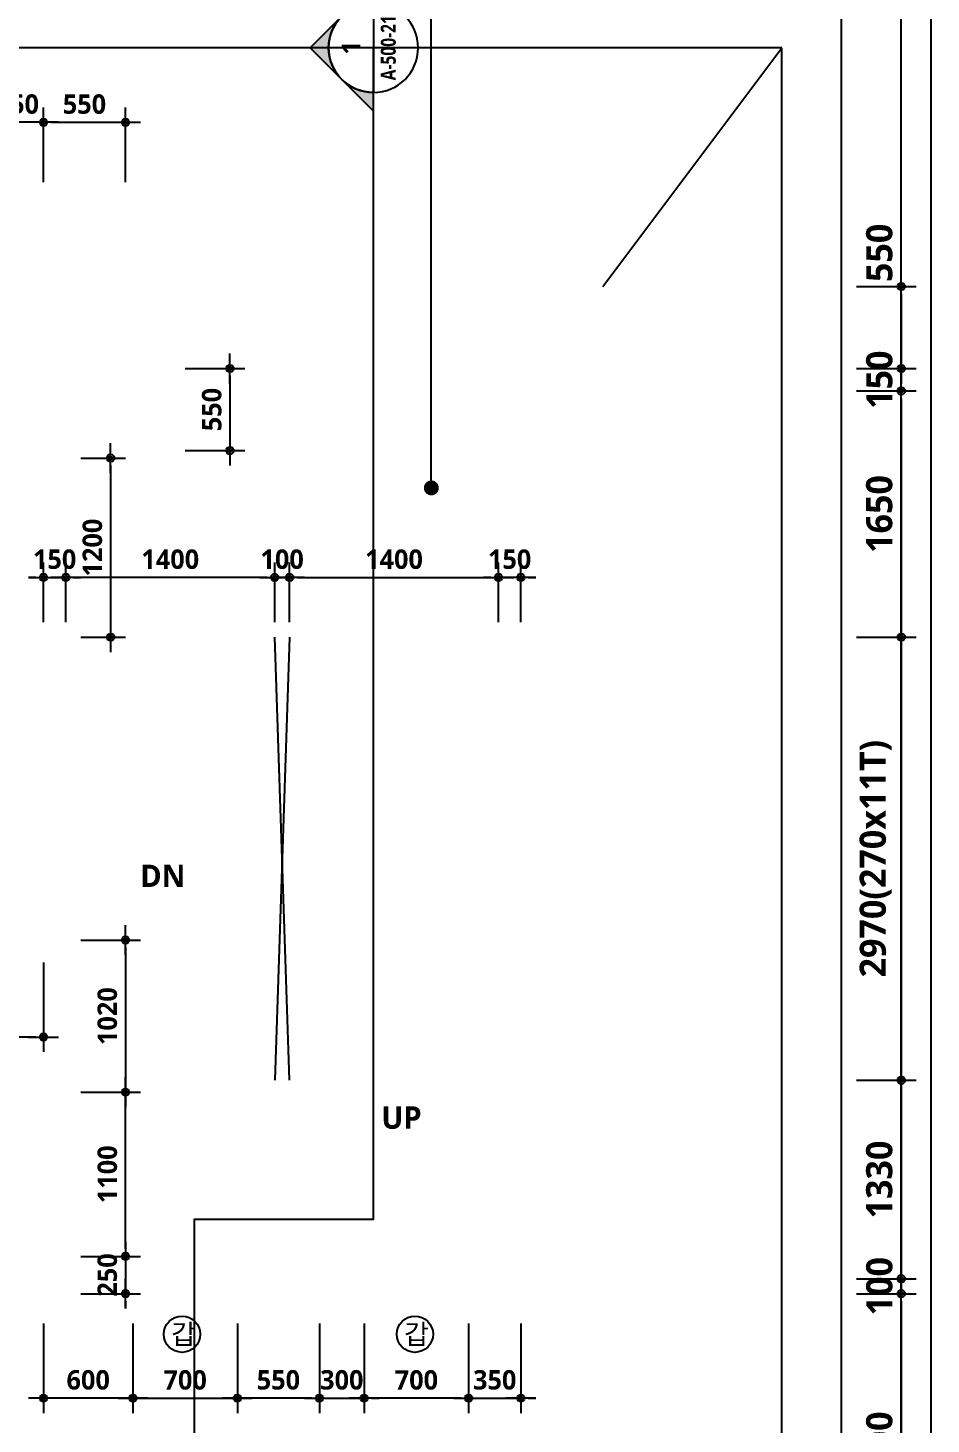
# Model space of a CAD drawing. Header units: millimetres. Extents: x -12482 to 126000, y 0 to 220200.
# Drawn here: x 30446 to 36500, y 43176 to 52533 of the extents above; entities that cross this region are included whole.
import ezdxf
from ezdxf.enums import TextEntityAlignment as Align

# ---------------------------------------------------------------- set-up
doc = ezdxf.new("R2010")
doc.units = ezdxf.units.MM
doc.header["$LTSCALE"] = 60
doc.linetypes.add('CEN', pattern=[62, 60, -1, 0, -1])
doc.layers.get('Defpoints').update_dxf_attribs({"color": 153})
for name, color, linetype in [('A-ANNO-DIM', 4, 'Continuous'), ('A-ANNO-SYMB', 7, 'Continuous'), ('A-ANNO-TEXT1', 7, 'Continuous'), ('A-ANNO-TITL', 7, 'Continuous'), ('A-FLOR-OPEN-BELO', 6, 'CEN'), ('A-ST-AXIS-DIM', 7, 'Continuous'), ('AA-MKXS', 3, 'Continuous'), ('AA-MKXX', 3, 'Continuous')]:
    doc.layers.add(name, color=color, linetype=linetype)
for name, color, linetype, plot in [('Defpoint', 161, 'Continuous', False), ('G(그리드1)', 185, 'Continuous', False), ('G(그리드2)', 235, 'Continuous', False)]:
    doc.layers.add(name, color=color, linetype=linetype, plot=plot)
doc.styles.add('2020음성 1차', font='NanumGothicBold.ttf')
doc.styles.add('SAMOO', font='romans.shx', dxfattribs={"bigfont": 'whgtxt.shx'})
doc.styles.add('SH_진천_나눔', font='')
doc.styles.get('SH_진천_나눔').set_extended_font_data('NanumGothic', bold=True)
doc.dimstyles.new('SHP 50', dxfattribs={"dimscale": 50, "dimtxt": 3.5, "dimasz": 1, "dimexe": 2, "dimexo": 2, "dimgap": 1, "dimtad": 1, "dimdec": 0, "dimzin": 0, "dimdsep": 46, "dimtxsty": 'SH_진천_나눔', "dimblk": 'DIMDOT', "dimcen": 0.09, "dimclrd": 256, "dimclre": 256, "dimclrt": 3, "dimadec": 0, "dimazin": 1, "dimtfac": 1, "dimtdec": 0, "dimtix": 1, "dimtmove": 2, "dimatfit": 0, "dimldrblk": 'DIMDOT', "dimfxl": 1, "dimtolj": 1, "dimtzin": 0, "dimlwd": -1, "dimlwe": -1, "dimarcsym": 0})
doc.dimstyles.new('SHP 50내부', dxfattribs={"dimscale": 50, "dimtxt": 2.6, "dimasz": 1, "dimexe": 2, "dimexo": 2, "dimgap": 1, "dimtad": 1, "dimdec": 0, "dimzin": 0, "dimdsep": 46, "dimtxsty": '2020음성 1차', "dimblk": 'DIMDOT', "dimcen": 0.09, "dimclrd": 256, "dimclre": 256, "dimclrt": 3, "dimadec": 0, "dimazin": 1, "dimtfac": 1, "dimtdec": 0, "dimtix": 1, "dimtmove": 2, "dimatfit": 0, "dimldrblk": 'DIMDOT', "dimfxl": 1, "dimtolj": 1, "dimtzin": 0, "dimlwd": -1, "dimlwe": -1, "dimarcsym": 0})

# ---------------------------------------------------------------- blocks, each defined once
blk = doc.blocks.new('갑종 TEXT100')
at = {"layer": 'A-ANNO-SYMB'}
blk.add_circle((0, 0), 243, dxfattribs=at)
at = {"layer": 'A-ANNO-TITL', "style": '2020음성 1차'}
blk.add_text('갑 ', height=266.7, dxfattribs=at).set_placement((67, 0), align=Align.MIDDLE_CENTER)
blk = doc.blocks.new('DIMDOT')
at = {"color": 0}
blk.add_line((-2, 0), (2, 0), dxfattribs=at)
for radius in [0.5, 0.25]:
    blk.add_circle((0, 0), radius, dxfattribs=at)
blk = doc.blocks.new('*D17773')
at = {"layer": 'A-ANNO-DIM'}
for p, q in [((32400, 43850), (32400, 43250)), ((32700, 43850), (32700, 43250)), ((32350, 43350), (32300, 43350)), ((32400, 43350), (32700, 43350)), ((32750, 43350), (32800, 43350))]:
    blk.add_line(p, q, dxfattribs=at)
at = {"layer": 'Defpoints', "color": 0}
for p in [(32400, 43950), (32700, 43950), (32700, 43350)]:
    blk.add_point(p, dxfattribs=at)
at = {"layer": 'A-ANNO-DIM', "linetype": 'ByBlock', "xscale": 50, "yscale": 50, "zscale": 50}
blk.add_blockref('DIMDOT', (32400, 43350), dxfattribs=at)
at = {"layer": 'A-ANNO-DIM', "linetype": 'ByBlock', "xscale": 50, "yscale": 50, "zscale": 50, "rotation": 180}
blk.add_blockref('DIMDOT', (32700, 43350), dxfattribs=at)
at = {"layer": 'A-ANNO-DIM', "color": 3, "insert": (32550, 43471.7), "char_height": 130, "attachment_point": 5, "style": '2020음성 1차'}
blk.add_mtext('\\A1;300', dxfattribs=at)
blk = doc.blocks.new('*D17774')
at = {"layer": 'A-ANNO-DIM'}
for p, q in [((32700, 43850), (32700, 43250)), ((33400, 43850), (33400, 43250)), ((33350, 43350), (32750, 43350))]:
    blk.add_line(p, q, dxfattribs=at)
at = {"layer": 'Defpoints', "color": 0}
for p in [(32700, 43950), (33400, 43950), (32700, 43350)]:
    blk.add_point(p, dxfattribs=at)
at = {"layer": 'A-ANNO-DIM', "linetype": 'ByBlock', "xscale": 50, "yscale": 50, "zscale": 50, "rotation": 180}
blk.add_blockref('DIMDOT', (32700, 43350), dxfattribs=at)
at = {"layer": 'A-ANNO-DIM', "linetype": 'ByBlock', "xscale": 50, "yscale": 50, "zscale": 50}
blk.add_blockref('DIMDOT', (33400, 43350), dxfattribs=at)
at = {"layer": 'A-ANNO-DIM', "color": 3, "insert": (33050, 43471.3), "char_height": 130, "attachment_point": 5, "style": '2020음성 1차'}
blk.add_mtext('\\A1;700', dxfattribs=at)
blk = doc.blocks.new('*D17775')
at = {"layer": 'A-ANNO-DIM'}
for p, q in [((31850, 43850), (31850, 43250)), ((32400, 43850), (32400, 43250)), ((32350, 43350), (31900, 43350))]:
    blk.add_line(p, q, dxfattribs=at)
at = {"layer": 'Defpoints', "color": 0}
for p in [(31850, 43950), (32400, 43950), (31850, 43350)]:
    blk.add_point(p, dxfattribs=at)
at = {"layer": 'A-ANNO-DIM', "linetype": 'ByBlock', "xscale": 50, "yscale": 50, "zscale": 50, "rotation": 180}
blk.add_blockref('DIMDOT', (31850, 43350), dxfattribs=at)
at = {"layer": 'A-ANNO-DIM', "linetype": 'ByBlock', "xscale": 50, "yscale": 50, "zscale": 50}
blk.add_blockref('DIMDOT', (32400, 43350), dxfattribs=at)
at = {"layer": 'A-ANNO-DIM', "color": 3, "insert": (32125, 43471.5), "char_height": 130, "attachment_point": 5, "style": '2020음성 1차'}
blk.add_mtext('\\A1;550', dxfattribs=at)
blk = doc.blocks.new('*D17776')
at = {"layer": 'A-ANNO-DIM'}
for p, q in [((31150, 43850), (31150, 43250)), ((31850, 43850), (31850, 43250)), ((31200, 43350), (31800, 43350))]:
    blk.add_line(p, q, dxfattribs=at)
at = {"layer": 'Defpoints', "color": 0}
for p in [(31150, 43950), (31850, 43950), (31850, 43350)]:
    blk.add_point(p, dxfattribs=at)
at = {"layer": 'A-ANNO-DIM', "linetype": 'ByBlock', "xscale": 50, "yscale": 50, "zscale": 50, "rotation": 180}
blk.add_blockref('DIMDOT', (31150, 43350), dxfattribs=at)
at = {"layer": 'A-ANNO-DIM', "linetype": 'ByBlock', "xscale": 50, "yscale": 50, "zscale": 50}
blk.add_blockref('DIMDOT', (31850, 43350), dxfattribs=at)
at = {"layer": 'A-ANNO-DIM', "color": 3, "insert": (31500, 43471.3), "char_height": 130, "attachment_point": 5, "style": '2020음성 1차'}
blk.add_mtext('\\A1;700', dxfattribs=at)
blk = doc.blocks.new('*D17777')
at = {"layer": 'A-ANNO-DIM'}
for p, q in [((30550, 43850), (30550, 43250)), ((31150, 43850), (31150, 43250)), ((31100, 43350), (30600, 43350))]:
    blk.add_line(p, q, dxfattribs=at)
at = {"layer": 'Defpoints', "color": 0}
for p in [(30550, 43950), (31150, 43950), (30550, 43350)]:
    blk.add_point(p, dxfattribs=at)
at = {"layer": 'A-ANNO-DIM', "linetype": 'ByBlock', "xscale": 50, "yscale": 50, "zscale": 50, "rotation": 180}
blk.add_blockref('DIMDOT', (30550, 43350), dxfattribs=at)
at = {"layer": 'A-ANNO-DIM', "linetype": 'ByBlock', "xscale": 50, "yscale": 50, "zscale": 50}
blk.add_blockref('DIMDOT', (31150, 43350), dxfattribs=at)
at = {"layer": 'A-ANNO-DIM', "color": 3, "insert": (30850, 43471.7), "char_height": 130, "attachment_point": 5, "style": '2020음성 1차'}
blk.add_mtext('\\A1;600', dxfattribs=at)
blk = doc.blocks.new('*D17778')
at = {"layer": 'A-ANNO-DIM'}
for p, q in [((31100, 44350), (31100, 44400)), ((30800, 44300), (31200, 44300)), ((31100, 44300), (31100, 44050)), ((30800, 44050), (31200, 44050)), ((31100, 44000), (31100, 43950))]:
    blk.add_line(p, q, dxfattribs=at)
at = {"layer": 'Defpoints', "color": 0}
for p in [(30700, 44300), (30700, 44050), (31100, 44050)]:
    blk.add_point(p, dxfattribs=at)
at = {"layer": 'A-ANNO-DIM', "linetype": 'ByBlock', "xscale": 50, "yscale": 50, "zscale": 50}
for p, rotation in [((31100, 44300), 270), ((31100, 44050), 90)]:
    blk.add_blockref('DIMDOT', p, dxfattribs=dict(at, rotation=rotation))
at = {"layer": 'A-ANNO-DIM', "color": 3, "insert": (30978.4, 44175), "char_height": 130, "attachment_point": 5, "rotation": 90, "style": '2020음성 1차'}
blk.add_mtext('\\A1;250', dxfattribs=at)
blk = doc.blocks.new('*D17779')
at = {"layer": 'A-ANNO-DIM'}
for p, q in [((30800, 45400), (31200, 45400)), ((31100, 44350), (31100, 45350)), ((30800, 44300), (31200, 44300))]:
    blk.add_line(p, q, dxfattribs=at)
at = {"layer": 'Defpoints', "color": 0}
for p in [(30700, 45400), (31100, 45400), (30700, 44300)]:
    blk.add_point(p, dxfattribs=at)
at = {"layer": 'A-ANNO-DIM', "linetype": 'ByBlock', "xscale": 50, "yscale": 50, "zscale": 50}
for p, rotation in [((31100, 45400), 90), ((31100, 44300), 270)]:
    blk.add_blockref('DIMDOT', p, dxfattribs=dict(at, rotation=rotation))
at = {"layer": 'A-ANNO-DIM', "color": 3, "insert": (30978.7, 44850), "char_height": 130, "attachment_point": 5, "rotation": 90, "style": '2020음성 1차'}
blk.add_mtext('\\A1;1100', dxfattribs=at)
blk = doc.blocks.new('*D17780')
at = {"layer": 'A-ANNO-DIM'}
for p, q in [((30800, 46420), (31200, 46420)), ((31100, 46370), (31100, 45450)), ((30800, 45400), (31200, 45400))]:
    blk.add_line(p, q, dxfattribs=at)
at = {"layer": 'Defpoints', "color": 0}
for p in [(30700, 46420), (30700, 45400), (31100, 45400)]:
    blk.add_point(p, dxfattribs=at)
at = {"layer": 'A-ANNO-DIM', "linetype": 'ByBlock', "xscale": 50, "yscale": 50, "zscale": 50}
for p, rotation in [((31100, 46420), 90), ((31100, 45400), 270)]:
    blk.add_blockref('DIMDOT', p, dxfattribs=dict(at, rotation=rotation))
at = {"layer": 'A-ANNO-DIM', "color": 3, "insert": (30978.5, 45910), "char_height": 130, "attachment_point": 5, "rotation": 90, "style": '2020음성 1차'}
blk.add_mtext('\\A1;1020', dxfattribs=at)
blk = doc.blocks.new('*D17800')
at = {"layer": 'A-ANNO-DIM'}
for p, q in [((30200, 51500), (30200, 52000)), ((30550, 51500), (30550, 52000)), ((30150, 51900), (30100, 51900)), ((30550, 51900), (30200, 51900)), ((30600, 51900), (30650, 51900))]:
    blk.add_line(p, q, dxfattribs=at)
at = {"layer": 'Defpoints', "color": 0}
for p in [(30200, 51900), (30200, 51400), (30550, 51400)]:
    blk.add_point(p, dxfattribs=at)
at = {"layer": 'A-ANNO-DIM', "linetype": 'ByBlock', "xscale": 50, "yscale": 50, "zscale": 50}
blk.add_blockref('DIMDOT', (30200, 51900), dxfattribs=at)
at = {"layer": 'A-ANNO-DIM', "linetype": 'ByBlock', "xscale": 50, "yscale": 50, "zscale": 50, "rotation": 180}
blk.add_blockref('DIMDOT', (30550, 51900), dxfattribs=at)
at = {"layer": 'A-ANNO-DIM', "color": 3, "insert": (30375, 52021.7), "char_height": 130, "attachment_point": 5, "style": '2020음성 1차'}
blk.add_mtext('\\A1;350', dxfattribs=at)
blk = doc.blocks.new('*D17801')
at = {"layer": 'A-ANNO-DIM'}
for p, q in [((31500, 50250), (31900, 50250)), ((31800, 50200), (31800, 49750)), ((31500, 49700), (31900, 49700))]:
    blk.add_line(p, q, dxfattribs=at)
at = {"layer": 'Defpoints', "color": 0}
for p in [(31400, 50250), (31400, 49700), (31800, 49700)]:
    blk.add_point(p, dxfattribs=at)
at = {"layer": 'A-ANNO-DIM', "linetype": 'ByBlock', "xscale": 50, "yscale": 50, "zscale": 50}
for p, rotation in [((31800, 50250), 90), ((31800, 49700), 270)]:
    blk.add_blockref('DIMDOT', p, dxfattribs=dict(at, rotation=rotation))
at = {"layer": 'A-ANNO-DIM', "color": 3, "insert": (31678.5, 49975), "char_height": 130, "attachment_point": 5, "rotation": 90, "style": '2020음성 1차'}
blk.add_mtext('\\A1;550', dxfattribs=at)
blk = doc.blocks.new('*D17802')
at = {"layer": 'A-ANNO-DIM'}
for p, q in [((30550, 51500), (30550, 52000)), ((31100, 51500), (31100, 52000)), ((30600, 51900), (31050, 51900))]:
    blk.add_line(p, q, dxfattribs=at)
at = {"layer": 'Defpoints', "color": 0}
for p in [(31100, 51900), (30550, 51400), (31100, 51400)]:
    blk.add_point(p, dxfattribs=at)
at = {"layer": 'A-ANNO-DIM', "linetype": 'ByBlock', "xscale": 50, "yscale": 50, "zscale": 50, "rotation": 180}
blk.add_blockref('DIMDOT', (30550, 51900), dxfattribs=at)
at = {"layer": 'A-ANNO-DIM', "linetype": 'ByBlock', "xscale": 50, "yscale": 50, "zscale": 50}
blk.add_blockref('DIMDOT', (31100, 51900), dxfattribs=at)
at = {"layer": 'A-ANNO-DIM', "color": 3, "insert": (30825, 52021.5), "char_height": 130, "attachment_point": 5, "style": '2020음성 1차'}
blk.add_mtext('\\A1;550', dxfattribs=at)
blk = doc.blocks.new('*D17803')
at = {"layer": 'A-ANNO-DIM'}
for p, q in [((32100, 48550), (32100, 48950)), ((32200, 48550), (32200, 48950)), ((32050, 48850), (32000, 48850)), ((32100, 48850), (32200, 48850)), ((32250, 48850), (32300, 48850))]:
    blk.add_line(p, q, dxfattribs=at)
at = {"layer": 'Defpoints', "color": 0}
for p in [(32200, 48850), (32100, 48450), (32200, 48450)]:
    blk.add_point(p, dxfattribs=at)
at = {"layer": 'A-ANNO-DIM', "linetype": 'ByBlock', "xscale": 50, "yscale": 50, "zscale": 50}
blk.add_blockref('DIMDOT', (32100, 48850), dxfattribs=at)
at = {"layer": 'A-ANNO-DIM', "linetype": 'ByBlock', "xscale": 50, "yscale": 50, "zscale": 50, "rotation": 180}
blk.add_blockref('DIMDOT', (32200, 48850), dxfattribs=at)
at = {"layer": 'A-ANNO-DIM', "color": 3, "insert": (32150, 48971.3), "char_height": 130, "attachment_point": 5, "style": '2020음성 1차'}
blk.add_mtext('\\A1;100', dxfattribs=at)
blk = doc.blocks.new('*D17804')
at = {"layer": 'A-ANNO-DIM'}
for p, q in [((30700, 48550), (30700, 48950)), ((32100, 48550), (32100, 48950)), ((32050, 48850), (30750, 48850))]:
    blk.add_line(p, q, dxfattribs=at)
at = {"layer": 'Defpoints', "color": 0}
for p in [(30700, 48850), (30700, 48450), (32100, 48450)]:
    blk.add_point(p, dxfattribs=at)
at = {"layer": 'A-ANNO-DIM', "linetype": 'ByBlock', "xscale": 50, "yscale": 50, "zscale": 50, "rotation": 180}
blk.add_blockref('DIMDOT', (30700, 48850), dxfattribs=at)
at = {"layer": 'A-ANNO-DIM', "linetype": 'ByBlock', "xscale": 50, "yscale": 50, "zscale": 50}
blk.add_blockref('DIMDOT', (32100, 48850), dxfattribs=at)
at = {"layer": 'A-ANNO-DIM', "color": 3, "insert": (31400, 48971.3), "char_height": 130, "attachment_point": 5, "style": '2020음성 1차'}
blk.add_mtext('\\A1;1400', dxfattribs=at)
blk = doc.blocks.new('*D17805')
at = {"layer": 'A-ANNO-DIM'}
for p, q in [((30550, 48550), (30550, 48950)), ((30700, 48550), (30700, 48950)), ((30500, 48850), (30450, 48850)), ((30550, 48850), (30700, 48850)), ((30750, 48850), (30800, 48850))]:
    blk.add_line(p, q, dxfattribs=at)
at = {"layer": 'Defpoints', "color": 0}
for p in [(30700, 48850), (30550, 48450), (30700, 48450)]:
    blk.add_point(p, dxfattribs=at)
at = {"layer": 'A-ANNO-DIM', "linetype": 'ByBlock', "xscale": 50, "yscale": 50, "zscale": 50}
blk.add_blockref('DIMDOT', (30550, 48850), dxfattribs=at)
at = {"layer": 'A-ANNO-DIM', "linetype": 'ByBlock', "xscale": 50, "yscale": 50, "zscale": 50, "rotation": 180}
blk.add_blockref('DIMDOT', (30700, 48850), dxfattribs=at)
at = {"layer": 'A-ANNO-DIM', "color": 3, "insert": (30625, 48971.5), "char_height": 130, "attachment_point": 5, "style": '2020음성 1차'}
blk.add_mtext('\\A1;150', dxfattribs=at)
blk = doc.blocks.new('*D17806')
at = {"layer": 'A-ANNO-DIM'}
for p, q in [((32200, 48550), (32200, 48950)), ((33600, 48550), (33600, 48950)), ((32250, 48850), (33550, 48850))]:
    blk.add_line(p, q, dxfattribs=at)
at = {"layer": 'Defpoints', "color": 0}
for p in [(33600, 48850), (32200, 48450), (33600, 48450)]:
    blk.add_point(p, dxfattribs=at)
at = {"layer": 'A-ANNO-DIM', "linetype": 'ByBlock', "xscale": 50, "yscale": 50, "zscale": 50, "rotation": 180}
blk.add_blockref('DIMDOT', (32200, 48850), dxfattribs=at)
at = {"layer": 'A-ANNO-DIM', "linetype": 'ByBlock', "xscale": 50, "yscale": 50, "zscale": 50}
blk.add_blockref('DIMDOT', (33600, 48850), dxfattribs=at)
at = {"layer": 'A-ANNO-DIM', "color": 3, "insert": (32900, 48971.3), "char_height": 130, "attachment_point": 5, "style": '2020음성 1차'}
blk.add_mtext('\\A1;1400', dxfattribs=at)
blk = doc.blocks.new('*D17807')
at = {"layer": 'A-ANNO-DIM'}
for p, q in [((33600, 48550), (33600, 48950)), ((33750, 48550), (33750, 48950)), ((33550, 48850), (33500, 48850)), ((33750, 48850), (33600, 48850)), ((33800, 48850), (33850, 48850))]:
    blk.add_line(p, q, dxfattribs=at)
at = {"layer": 'Defpoints', "color": 0}
for p in [(33600, 48850), (33600, 48450), (33750, 48450)]:
    blk.add_point(p, dxfattribs=at)
at = {"layer": 'A-ANNO-DIM', "linetype": 'ByBlock', "xscale": 50, "yscale": 50, "zscale": 50}
blk.add_blockref('DIMDOT', (33600, 48850), dxfattribs=at)
at = {"layer": 'A-ANNO-DIM', "linetype": 'ByBlock', "xscale": 50, "yscale": 50, "zscale": 50, "rotation": 180}
blk.add_blockref('DIMDOT', (33750, 48850), dxfattribs=at)
at = {"layer": 'A-ANNO-DIM', "color": 3, "insert": (33675, 48971.5), "char_height": 130, "attachment_point": 5, "style": '2020음성 1차'}
blk.add_mtext('\\A1;150', dxfattribs=at)
blk = doc.blocks.new('*D17808')
at = {"layer": 'A-ANNO-DIM'}
for p, q in [((30800, 49650), (31100, 49650)), ((31000, 49600), (31000, 48500)), ((30800, 48450), (31100, 48450))]:
    blk.add_line(p, q, dxfattribs=at)
at = {"layer": 'Defpoints', "color": 0}
for p in [(30700, 49650), (30700, 48450), (31000, 48450)]:
    blk.add_point(p, dxfattribs=at)
at = {"layer": 'A-ANNO-DIM', "linetype": 'ByBlock', "xscale": 50, "yscale": 50, "zscale": 50}
for p, rotation in [((31000, 49650), 90), ((31000, 48450), 270)]:
    blk.add_blockref('DIMDOT', p, dxfattribs=dict(at, rotation=rotation))
at = {"layer": 'A-ANNO-DIM', "color": 3, "insert": (30878.5, 49050), "char_height": 130, "attachment_point": 5, "rotation": 90, "style": '2020음성 1차'}
blk.add_mtext('\\A1;1200', dxfattribs=at)
blk = doc.blocks.new('*D17811')
at = {"layer": 'A-ANNO-DIM'}
for p, q in [((29650, 46270), (29650, 45670)), ((30550, 46270), (30550, 45670)), ((30500, 45770), (29700, 45770))]:
    blk.add_line(p, q, dxfattribs=at)
at = {"layer": 'Defpoints', "color": 0}
for p in [(29650, 46370), (30550, 46370), (29650, 45770)]:
    blk.add_point(p, dxfattribs=at)
at = {"layer": 'A-ANNO-DIM', "linetype": 'ByBlock', "xscale": 50, "yscale": 50, "zscale": 50, "rotation": 180}
blk.add_blockref('DIMDOT', (29650, 45770), dxfattribs=at)
at = {"layer": 'A-ANNO-DIM', "linetype": 'ByBlock', "xscale": 50, "yscale": 50, "zscale": 50}
blk.add_blockref('DIMDOT', (30550, 45770), dxfattribs=at)
at = {"layer": 'A-ANNO-DIM', "color": 3, "insert": (30100, 45891.7), "char_height": 130, "attachment_point": 5, "style": '2020음성 1차'}
blk.add_mtext('\\A1;900', dxfattribs=at)
blk = doc.blocks.new('*D17826')
at = {"layer": 'A-ST-AXIS-DIM'}
for p, q in [((36300, 50300), (36300, 50350)), ((36000, 50250), (36400, 50250)), ((36300, 50100), (36300, 50250)), ((36000, 50100), (36400, 50100)), ((36300, 50050), (36300, 50000))]:
    blk.add_line(p, q, dxfattribs=at)
at = {"layer": 'Defpoints', "color": 0}
for p in [(35900, 50250), (36300, 50250), (35900, 50100)]:
    blk.add_point(p, dxfattribs=at)
at = {"layer": 'A-ST-AXIS-DIM', "linetype": 'ByBlock', "xscale": 50, "yscale": 50, "zscale": 50}
for p, rotation in [((36300, 50250), 270), ((36300, 50100), 90)]:
    blk.add_blockref('DIMDOT', p, dxfattribs=dict(at, rotation=rotation))
at = {"layer": 'A-ST-AXIS-DIM', "color": 3, "insert": (36153.8, 50175), "char_height": 175, "attachment_point": 5, "rotation": 90, "style": 'SH_진천_나눔'}
blk.add_mtext('\\A1;150', dxfattribs=at)
blk = doc.blocks.new('*D17827')
at = {"layer": 'A-ST-AXIS-DIM'}
for p, q in [((36000, 45480), (36400, 45480)), ((36300, 45430), (36300, 44200)), ((36000, 44150), (36400, 44150))]:
    blk.add_line(p, q, dxfattribs=at)
at = {"layer": 'Defpoints', "color": 0}
for p in [(35900, 45480), (35900, 44150), (36300, 44150)]:
    blk.add_point(p, dxfattribs=at)
at = {"layer": 'A-ST-AXIS-DIM', "linetype": 'ByBlock', "xscale": 50, "yscale": 50, "zscale": 50}
for p, rotation in [((36300, 45480), 90), ((36300, 44150), 270)]:
    blk.add_blockref('DIMDOT', p, dxfattribs=dict(at, rotation=rotation))
at = {"layer": 'A-ST-AXIS-DIM', "color": 3, "insert": (36153.4, 44815), "char_height": 175, "attachment_point": 5, "rotation": 90, "style": 'SH_진천_나눔'}
blk.add_mtext('\\A1;1330', dxfattribs=at)
blk = doc.blocks.new('*D17828')
at = {"layer": 'A-ST-AXIS-DIM'}
for p, q in [((36300, 44200), (36300, 44250)), ((36000, 44150), (36400, 44150)), ((36300, 44050), (36300, 44150)), ((36000, 44050), (36400, 44050)), ((36300, 44000), (36300, 43950))]:
    blk.add_line(p, q, dxfattribs=at)
at = {"layer": 'Defpoints', "color": 0}
for p in [(35900, 44150), (36300, 44150), (35900, 44050)]:
    blk.add_point(p, dxfattribs=at)
at = {"layer": 'A-ST-AXIS-DIM', "linetype": 'ByBlock', "xscale": 50, "yscale": 50, "zscale": 50}
for p, rotation in [((36300, 44150), 270), ((36300, 44050), 90)]:
    blk.add_blockref('DIMDOT', p, dxfattribs=dict(at, rotation=rotation))
at = {"layer": 'A-ST-AXIS-DIM', "color": 3, "insert": (36154, 44100), "char_height": 175, "attachment_point": 5, "rotation": 90, "style": 'SH_진천_나눔'}
blk.add_mtext('\\A1;100', dxfattribs=at)
blk = doc.blocks.new('*D17829')
at = {"layer": 'A-ST-AXIS-DIM'}
for p, q in [((36000, 50800), (36400, 50800)), ((36300, 50750), (36300, 50300)), ((36000, 50250), (36400, 50250))]:
    blk.add_line(p, q, dxfattribs=at)
at = {"layer": 'Defpoints', "color": 0}
for p in [(35900, 50800), (35900, 50250), (36300, 50250)]:
    blk.add_point(p, dxfattribs=at)
at = {"layer": 'A-ST-AXIS-DIM', "linetype": 'ByBlock', "xscale": 50, "yscale": 50, "zscale": 50}
for p, rotation in [((36300, 50800), 90), ((36300, 50250), 270)]:
    blk.add_blockref('DIMDOT', p, dxfattribs=dict(at, rotation=rotation))
at = {"layer": 'A-ST-AXIS-DIM', "color": 3, "insert": (36153.8, 51025), "char_height": 175, "attachment_point": 5, "rotation": 90, "style": 'SH_진천_나눔'}
blk.add_mtext('\\A1;550', dxfattribs=at)
blk = doc.blocks.new('*D17830')
at = {"layer": 'A-ST-AXIS-DIM'}
for p, q in [((36000, 44050), (36400, 44050)), ((36300, 44000), (36300, 42000)), ((36000, 41950), (36400, 41950))]:
    blk.add_line(p, q, dxfattribs=at)
at = {"layer": 'Defpoints', "color": 0}
for p in [(35900, 44050), (35900, 41950), (36300, 41950)]:
    blk.add_point(p, dxfattribs=at)
at = {"layer": 'A-ST-AXIS-DIM', "linetype": 'ByBlock', "xscale": 50, "yscale": 50, "zscale": 50}
for p, rotation in [((36300, 44050), 90), ((36300, 41950), 270)]:
    blk.add_blockref('DIMDOT', p, dxfattribs=dict(at, rotation=rotation))
at = {"layer": 'A-ST-AXIS-DIM', "color": 3, "insert": (36153.8, 43000), "char_height": 175, "attachment_point": 5, "rotation": 90, "style": 'SH_진천_나눔'}
blk.add_mtext('\\A1;2100', dxfattribs=at)
blk = doc.blocks.new('*D17833')
at = {"layer": 'A-ST-AXIS-DIM'}
for p, q in [((36000, 48450), (36400, 48450)), ((36300, 48400), (36300, 45530)), ((36000, 45480), (36400, 45480))]:
    blk.add_line(p, q, dxfattribs=at)
at = {"layer": 'Defpoints', "color": 0}
for p in [(35900, 48450), (35900, 45480), (36300, 45480)]:
    blk.add_point(p, dxfattribs=at)
at = {"layer": 'A-ST-AXIS-DIM', "linetype": 'ByBlock', "xscale": 50, "yscale": 50, "zscale": 50}
for p, rotation in [((36300, 48450), 90), ((36300, 45480), 270)]:
    blk.add_blockref('DIMDOT', p, dxfattribs=dict(at, rotation=rotation))
at = {"layer": 'A-ST-AXIS-DIM', "color": 3, "insert": (36128.4, 46965), "char_height": 175, "attachment_point": 5, "rotation": 90, "style": 'SH_진천_나눔'}
blk.add_mtext('\\A1;\\A1;2970(270x11T)', dxfattribs=at)
blk = doc.blocks.new('*D18361')
at = {"layer": 'A-ST-AXIS-DIM'}
for p, q in [((36000, 50100), (36400, 50100)), ((36300, 50050), (36300, 48500)), ((36000, 48450), (36400, 48450))]:
    blk.add_line(p, q, dxfattribs=at)
at = {"layer": 'Defpoints', "color": 0}
for p in [(35900, 50100), (35900, 48450), (36300, 48450)]:
    blk.add_point(p, dxfattribs=at)
at = {"layer": 'A-ST-AXIS-DIM', "linetype": 'ByBlock', "xscale": 50, "yscale": 50, "zscale": 50}
for p, rotation in [((36300, 50100), 90), ((36300, 48450), 270)]:
    blk.add_blockref('DIMDOT', p, dxfattribs=dict(at, rotation=rotation))
at = {"layer": 'A-ST-AXIS-DIM', "color": 3, "insert": (36153.4, 49275), "char_height": 175, "attachment_point": 5, "rotation": 90, "style": 'SH_진천_나눔'}
blk.add_mtext('\\A1;1650', dxfattribs=at)
blk = doc.blocks.new('*D19939')
at = {"layer": 'A-ANNO-DIM'}
for p, q in [((33400, 43850), (33400, 43250)), ((33750, 43850), (33750, 43250)), ((33350, 43350), (33300, 43350)), ((33400, 43350), (33750, 43350)), ((33800, 43350), (33850, 43350))]:
    blk.add_line(p, q, dxfattribs=at)
at = {"layer": 'Defpoints', "color": 0}
for p in [(33400, 43950), (33750, 43950), (33750, 43350)]:
    blk.add_point(p, dxfattribs=at)
at = {"layer": 'A-ANNO-DIM', "linetype": 'ByBlock', "xscale": 50, "yscale": 50, "zscale": 50}
blk.add_blockref('DIMDOT', (33400, 43350), dxfattribs=at)
at = {"layer": 'A-ANNO-DIM', "linetype": 'ByBlock', "xscale": 50, "yscale": 50, "zscale": 50, "rotation": 180}
blk.add_blockref('DIMDOT', (33750, 43350), dxfattribs=at)
at = {"layer": 'A-ANNO-DIM', "color": 3, "insert": (33575, 43471.7), "char_height": 130, "attachment_point": 5, "style": '2020음성 1차'}
blk.add_mtext('\\A1;350', dxfattribs=at)
blk = doc.blocks.new('*U15083')
at = {"layer": 'AA-MKXS'}
blk.add_hatch(color=3, dxfattribs=at).paths.add_polyline_path([(0, 8.49), (-4.24, 4.24, -0.414214), (4.24, 4.24)])
h = blk.add_hatch(color=3, dxfattribs=at)
h.paths.add_polyline_path([(-8.49, 0), (-6, 0, -0.198912), (-4.24, 4.24)])
h.paths.add_polyline_path([(6, 0), (8.49, 0), (4.24, 4.24, -0.198912)])
at = {"layer": 'AA-MKXS', "color": 3, "linetype": 'Continuous', "ltscale": 5}
blk.add_line((-6, 0), (6, 0), dxfattribs=at)
at = {"layer": 'AA-MKXS', "color": 3}
for points in [[(4.24, 4.24, 0.414214), (-4.24, 4.24), (0, 8.49)], [(-4.24, 4.24, 0.198912), (-6, 0), (-8.49, 0)], [(8.49, 0), (6, 0, 0.198912), (4.24, 4.24)]]:
    blk.add_lwpolyline(points, format="xyb", close=True, dxfattribs=at)
at = {"layer": 'AA-MKXS', "color": 3, "linetype": 'Continuous', "ltscale": 5}
blk.add_circle((0, 0), 6, dxfattribs=at)
at = {"layer": 'AA-MKXS', "style": 'SAMOO', "width": 0.85}
blk.add_attdef('ViewNUM', text='', height=2.5, dxfattribs=at).set_placement((0, 1), align=Align.BOTTOM_CENTER)
blk.add_attdef('SheetNUM', text='', height=2.5, dxfattribs=at).set_placement((0, -1), align=Align.TOP_CENTER)

msp = doc.modelspace()

# ---------------------------------------------------------------- linework, layer by layer
msp.add_lwpolyline([(33150, 49450), (33150, 53000)])
at = {"const_width": 50}
msp.add_lwpolyline([(33150, 49475, -1), (33150, 49425, -1)], format="xyb", close=True, dxfattribs=at)
at = {"layer": 'A-FLOR-OPEN-BELO'}
for p, q in [((32200, 48450), (32100, 45480)), ((32200, 45480), (32100, 48450))]:
    msp.add_line(p, q, dxfattribs=at)
at = {"layer": 'AA-MKXX'}
msp.add_lwpolyline([(31561.5, 36700), (31561.5, 44550), (32761.5, 44550), (32761.5, 52400)], dxfattribs=at)
at = {"layer": 'Defpoint'}
msp.add_line((34300, 50800), (35500, 52400), dxfattribs=at)
msp.add_lwpolyline([(1000, 30700), (36500, 30700), (36500, 58400), (1000, 58400)], close=True, dxfattribs=at)
at = {"layer": 'G(그리드1)'}
for points in [[(36300, 54000), (26300, 54000), (26300, 35900), (36300, 35900)], [(35900, 52800), (27100, 52800), (27100, 36700), (35900, 36700)]]:
    msp.add_lwpolyline(points, close=True, dxfattribs=at)
at = {"layer": 'G(그리드2)'}
msp.add_lwpolyline([(35500, 52400), (27500, 52400), (27500, 37100), (35500, 37100)], close=True, dxfattribs=at)

# ---------------------------------------------------------------- block references
ref = msp.add_blockref('*U15083', (32761.5, 52400), dxfattribs=dict(xscale=-50, yscale=50, zscale=50, rotation=89.99999999999966))
ref.add_attrib('SheetNUM', 'A-500-21', dxfattribs={"layer": 'AA-MKXS', "height": 100, "rotation": 90, "style": '2020음성 1차', "width": 0.8}).set_placement((32811.5, 52400), align=Align.TOP_CENTER)
ref.add_attrib('ViewNUM', '1', dxfattribs={"layer": 'AA-MKXS', "height": 125, "rotation": 90, "style": '2020음성 1차'}).set_placement((32711.5, 52400), align=Align.BOTTOM_CENTER)
at = {"xscale": 0.5, "yscale": 0.5, "zscale": 0.5}
for p in [(31478.8, 43778.3, 103000), (33040, 43778.3, 103000)]:
    msp.add_blockref('갑종 TEXT100', p, dxfattribs=at)

# ---------------------------------------------------------------- texts
at = {"layer": 'A-ANNO-TEXT1', "style": 'SH_진천_나눔'}
for s, p in [('DN', (31350, 46850)), ('UP', (32950, 45230))]:
    msp.add_text(s, height=150, dxfattribs=at).set_placement(p, align=Align.MIDDLE_CENTER)

# ---------------------------------------------------------------- dimensions: what is measured, and where the dimension line sits
at = {"layer": 'A-ANNO-DIM'}
for base, p1, p2, angle, picture, middle in [((30200, 51900), (30550, 51400), (30200, 51400), 180, '*D17800', (30375, 52021.7)), ((31100, 51900), (30550, 51400), (31100, 51400), 0, '*D17802', (30825, 52021.5)), ((31800, 49700), (31400, 50250), (31400, 49700), 90, '*D17801', (31678.5, 49975)), ((31000, 48450), (30700, 49650), (30700, 48450), 90, '*D17808', (30878.5, 49050)), ((30700, 48850), (32100, 48450), (30700, 48450), 180, '*D17804', (31400, 48971.3)), ((33600, 48850), (33750, 48450), (33600, 48450), 180, '*D17807', (33675, 48971.5)), ((31100, 45400), (30700, 46420), (30700, 45400), 270, '*D17780', (30978.5, 45910)), ((31100, 45400), (30700, 44300), (30700, 45400), 90, '*D17779', (30978.7, 44850)), ((31100, 44050), (30700, 44300), (30700, 44050), 270, '*D17778', (30978.4, 44175)), ((30550, 43350), (31150, 43950), (30550, 43950), 180, '*D17777', (30850, 43471.7)), ((31850, 43350), (32400, 43950), (31850, 43950), 180, '*D17775', (32125, 43471.5)), ((32700, 43350), (33400, 43950), (32700, 43950), 180, '*D17774', (33050, 43471.3))]:
    dim = msp.add_linear_dim(base=base, p1=p1, p2=p2, angle=angle, dimstyle='SHP 50내부', override={"dimtxsty": '2020음성 1차', "dimldrblk": 'DIMDOT'}, dxfattribs=at)
    dim.commit()
    dim.dimension.update_dxf_attribs({"geometry": picture, "text_midpoint": middle})
for base, p1, p2, picture, middle in [((30700, 48850), (30550, 48450), (30700, 48450), '*D17805', (30625, 48971.5)), ((32200, 48850), (32100, 48450), (32200, 48450), '*D17803', (32150, 48971.3)), ((33600, 48850), (32200, 48450), (33600, 48450), '*D17806', (32900, 48971.3)), ((29650, 45770), (30550, 46370), (29650, 46370), '*D17811', (30100, 45891.7)), ((31850, 43350), (31150, 43950), (31850, 43950), '*D17776', (31500, 43471.3)), ((32700, 43350), (32400, 43950), (32700, 43950), '*D17773', (32550, 43471.7)), ((33750, 43350), (33400, 43950), (33750, 43950), '*D19939', (33575, 43471.7))]:
    dim = msp.add_linear_dim(base=base, p1=p1, p2=p2, dimstyle='SHP 50내부', override={"dimtxsty": '2020음성 1차', "dimldrblk": 'DIMDOT'}, dxfattribs=at)
    dim.commit()
    dim.dimension.update_dxf_attribs({"geometry": picture, "text_midpoint": middle})
at = {"layer": 'A-ST-AXIS-DIM'}
dim = msp.add_linear_dim(base=(36300, 50250), p1=(35900, 50800), p2=(35900, 50250), angle=90, dimstyle='SHP 50', override={"dimtxsty": 'SH_진천_나눔', "dimldrblk": 'DIMDOT'}, dxfattribs=at)
dim.commit()
dim.dimension.update_dxf_attribs({"geometry": '*D17829', "text_midpoint": (36153.8, 51025), "dimtype": 160})
for base, p1, p2, angle, picture, middle in [((36300, 50250), (35900, 50100), (35900, 50250), 270, '*D17826', (36153.8, 50175)), ((36300, 48450), (35900, 50100), (35900, 48450), 90, '*D18361', (36153.4, 49275)), ((36300, 44150), (35900, 45480), (35900, 44150), 90, '*D17827', (36153.4, 44815)), ((36300, 44150), (35900, 44050), (35900, 44150), 270, '*D17828', (36154, 44100)), ((36300, 41950), (35900, 44050), (35900, 41950), 90, '*D17830', (36153.8, 43000))]:
    dim = msp.add_linear_dim(base=base, p1=p1, p2=p2, angle=angle, dimstyle='SHP 50', override={"dimtxsty": 'SH_진천_나눔', "dimldrblk": 'DIMDOT'}, dxfattribs=at)
    dim.commit()
    dim.dimension.update_dxf_attribs({"geometry": picture, "text_midpoint": middle})
dim = msp.add_linear_dim(base=(36300, 45480), p1=(35900, 48450), p2=(35900, 45480), angle=90, text='\\A1;<>(270x11T)\\X', dimstyle='SHP 50', override={"dimtxsty": 'SH_진천_나눔', "dimldrblk": 'DIMDOT'}, dxfattribs=at)
dim.commit()
dim.dimension.update_dxf_attribs({"geometry": '*D17833', "text_midpoint": (36128.4, 46965)})

doc.saveas('drawing.dxf')
